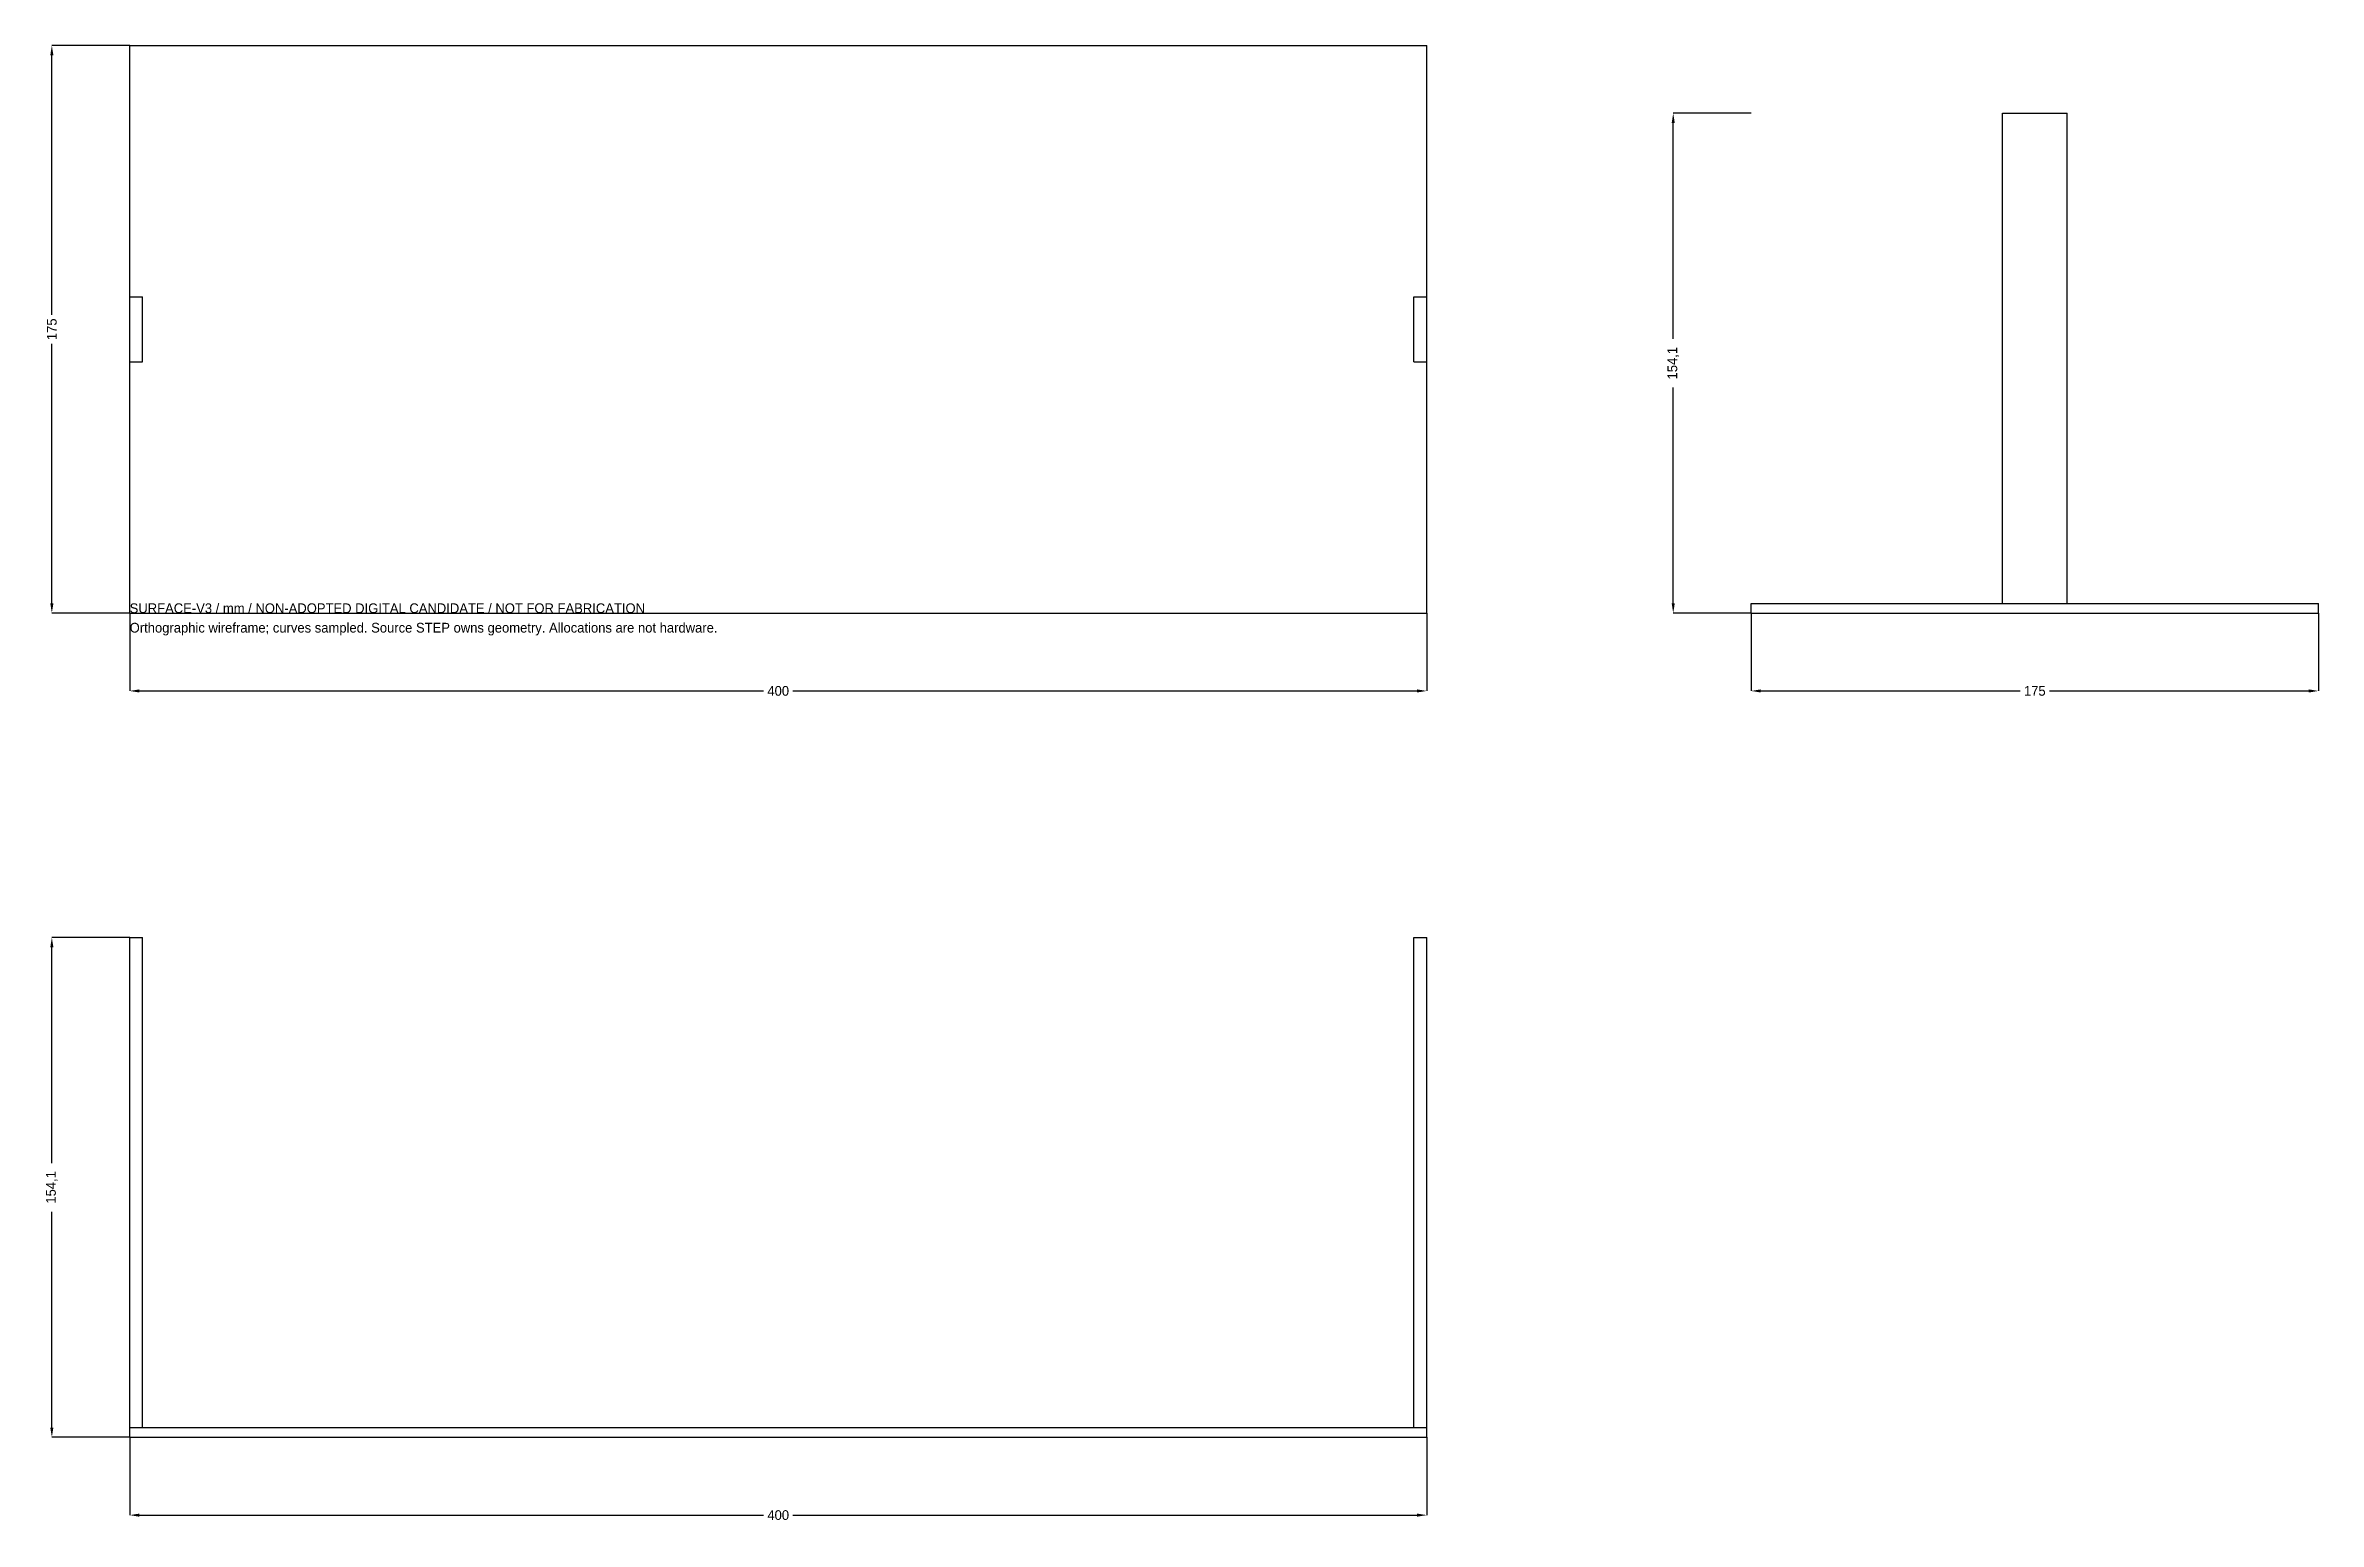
# Model space of a CAD drawing. Header units: millimetres. Extents: x -26 to 675, y -280 to 175.
import ezdxf

# ---------------------------------------------------------------- set-up
doc = ezdxf.new("R2010")
doc.units = ezdxf.units.MM
for name, color, linetype in [('DIMENSIONS', 7, 'Continuous'), ('NOTES', 7, 'Continuous'), ('XY', 7, 'Continuous'), ('XZ', 7, 'Continuous'), ('YZ', 7, 'Continuous')]:
    doc.layers.add(name, color=color, linetype=linetype)
doc.dimstyles.get("Standard").update_dxf_attribs({"dimtxt": 2.5, "dimasz": 2.5, "dimexe": 1.25, "dimexo": 0.625, "dimtad": 1, "dimcen": 2.5, "dimazin": 3, "dimtfac": 1, "dimtmove": 0, "dimatfit": 3})

# ---------------------------------------------------------------- blocks, each defined once
blk = doc.blocks.new('_CLOSEDFILLED')
at = {"color": 0, "linetype": 'BYBLOCK'}
blk.add_solid([(-1, 0.16), (0, 0), (-1, -0.16)], dxfattribs=at)
blk = doc.blocks.new('*D1')
for p, q in [((0, 0), (0, -24)), ((400, 0), (400, -24)), ((3, -24), (195.5, -24)), ((204.5, -24), (397, -24))]:
    blk.add_line(p, q)
at = {"layer": 'Defpoints'}
for p in [(0, 0), (400, 0), (0, -24)]:
    blk.add_point(p, dxfattribs=at)
at = {"layer": 'DIMENSIONS', "xscale": 3, "yscale": 3, "rotation": 180}
blk.add_blockref('_CLOSEDFILLED', (0, -24), dxfattribs=at)
at = {"layer": 'DIMENSIONS', "xscale": 3, "yscale": 3}
blk.add_blockref('_CLOSEDFILLED', (400, -24), dxfattribs=at)
at = {"layer": 'DIMENSIONS', "insert": (200, -24), "char_height": 3, "attachment_point": 5}
blk.add_mtext('400', dxfattribs=at)
blk = doc.blocks.new('*D2')
for p, q in [((0, 175), (-24, 175)), ((-24, 92), (-24, 172)), ((-24, 3), (-24, 83)), ((0, 0), (-24, 0))]:
    blk.add_line(p, q)
at = {"layer": 'Defpoints'}
for p in [(0, 175), (-24, 0), (0, 0)]:
    blk.add_point(p, dxfattribs=at)
at = {"layer": 'DIMENSIONS', "xscale": 3, "yscale": 3}
for p, rotation in [((-24, 175), 90), ((-24, 0), 270)]:
    blk.add_blockref('_CLOSEDFILLED', p, dxfattribs=dict(at, rotation=rotation))
at = {"layer": 'DIMENSIONS', "insert": (-24, 87.5), "char_height": 3, "attachment_point": 5, "rotation": 90}
blk.add_mtext('175', dxfattribs=at)
blk = doc.blocks.new('*D3')
for p, q in [((0, -254.1), (0, -278.1)), ((400, -254.1), (400, -278.1)), ((3, -278.1), (195.5, -278.1)), ((204.5, -278.1), (397, -278.1))]:
    blk.add_line(p, q)
at = {"layer": 'Defpoints'}
for p in [(0, -254.1), (400, -254.1), (0, -278.1)]:
    blk.add_point(p, dxfattribs=at)
at = {"layer": 'DIMENSIONS', "xscale": 3, "yscale": 3, "rotation": 180}
blk.add_blockref('_CLOSEDFILLED', (0, -278.1), dxfattribs=at)
at = {"layer": 'DIMENSIONS', "xscale": 3, "yscale": 3}
blk.add_blockref('_CLOSEDFILLED', (400, -278.1), dxfattribs=at)
at = {"layer": 'DIMENSIONS', "insert": (200, -278.1), "char_height": 3, "attachment_point": 5}
blk.add_mtext('400', dxfattribs=at)
blk = doc.blocks.new('*D4')
for p, q in [((0, -100), (-24, -100)), ((-24, -169.55), (-24, -103)), ((-24, -251.1), (-24, -184.55)), ((0, -254.1), (-24, -254.1))]:
    blk.add_line(p, q)
at = {"layer": 'Defpoints'}
for p in [(0, -100), (-24, -254.1), (0, -254.1)]:
    blk.add_point(p, dxfattribs=at)
at = {"layer": 'DIMENSIONS', "xscale": 3, "yscale": 3}
for p, rotation in [((-24, -100), 90), ((-24, -254.1), 270)]:
    blk.add_blockref('_CLOSEDFILLED', p, dxfattribs=dict(at, rotation=rotation))
at = {"layer": 'DIMENSIONS', "insert": (-24, -177.05), "char_height": 3, "attachment_point": 5, "rotation": 90}
blk.add_mtext('154,1', dxfattribs=at)
blk = doc.blocks.new('*D5')
for p, q in [((500, 0), (500, -24)), ((675, 0), (675, -24)), ((503, -24), (583, -24)), ((592, -24), (672, -24))]:
    blk.add_line(p, q)
at = {"layer": 'Defpoints'}
for p in [(500, 0), (675, 0), (500, -24)]:
    blk.add_point(p, dxfattribs=at)
at = {"layer": 'DIMENSIONS', "xscale": 3, "yscale": 3, "rotation": 180}
blk.add_blockref('_CLOSEDFILLED', (500, -24), dxfattribs=at)
at = {"layer": 'DIMENSIONS', "xscale": 3, "yscale": 3}
blk.add_blockref('_CLOSEDFILLED', (675, -24), dxfattribs=at)
at = {"layer": 'DIMENSIONS', "insert": (587.5, -24), "char_height": 3, "attachment_point": 5}
blk.add_mtext('175', dxfattribs=at)
blk = doc.blocks.new('*D6')
for p, q in [((500, 154.1), (476, 154.1)), ((476, 84.55), (476, 151.1)), ((476, 3), (476, 69.55)), ((500, 0), (476, 0))]:
    blk.add_line(p, q)
at = {"layer": 'Defpoints'}
for p in [(500, 154.1), (476, 0), (500, 0)]:
    blk.add_point(p, dxfattribs=at)
at = {"layer": 'DIMENSIONS', "xscale": 3, "yscale": 3}
for p, rotation in [((476, 154.1), 90), ((476, 0), 270)]:
    blk.add_blockref('_CLOSEDFILLED', p, dxfattribs=dict(at, rotation=rotation))
at = {"layer": 'DIMENSIONS', "insert": (476, 77.05), "char_height": 3, "attachment_point": 5, "rotation": 90}
blk.add_mtext('154,1', dxfattribs=at)

msp = doc.modelspace()

# ---------------------------------------------------------------- linework, layer by layer
at = {"layer": 'XY'}
for points in [[(0, 0), (0, 175)], [(0, 97.5), (0, 175)], [(0, 175), (400, 175)], [(0, 175), (400, 175)], [(400, 97.5), (400, 175)], [(400, 0), (400, 175)], [(0, 77.5), (0, 97.5)], [(0, 97.5), (4, 97.5)], [(0, 97.5), (4, 97.5)], [(4, 77.5), (4, 97.5)], [(4, 77.5), (4, 97.5)], [(396, 97.5), (400, 97.5)], [(396, 77.5), (396, 97.5)], [(396, 97.5), (400, 97.5)], [(396, 77.5), (396, 97.5)], [(400, 77.5), (400, 97.5)], [(0, 0), (0, 77.5)], [(0, 77.5), (4, 77.5)], [(0, 77.5), (4, 77.5)], [(396, 77.5), (400, 77.5)], [(396, 77.5), (400, 77.5)], [(400, 0), (400, 77.5)], [(0, 0), (400, 0)], [(0, 0), (400, 0)]]:
    msp.add_lwpolyline(points, dxfattribs=at)
at = {"layer": 'XZ'}
for points in [[(0, -251.1), (0, -100)], [(0, -251.1), (0, -100)], [(0, -100), (4, -100)], [(0, -100), (4, -100)], [(4, -251.1), (4, -100)], [(4, -251.1), (4, -100)], [(396, -100), (400, -100)], [(396, -251.1), (396, -100)], [(396, -251.1), (396, -100)], [(396, -100), (400, -100)], [(400, -251.1), (400, -100)], [(400, -251.1), (400, -100)], [(0, -254.1), (0, -251.1)], [(0, -254.1), (0, -251.1)], [(0, -251.1), (400, -251.1)], [(0, -251.1), (4, -251.1)], [(0, -251.1), (4, -251.1)], [(0, -251.1), (400, -251.1)], [(396, -251.1), (400, -251.1)], [(396, -251.1), (400, -251.1)], [(400, -254.1), (400, -251.1)], [(400, -254.1), (400, -251.1)], [(0, -254.1), (400, -254.1)], [(0, -254.1), (400, -254.1)]]:
    msp.add_lwpolyline(points, dxfattribs=at)
at = {"layer": 'YZ'}
for points in [[(577.5, 154.1), (597.5, 154.1)], [(577.5, 3), (577.5, 154.1)], [(577.5, 154.1), (597.5, 154.1)], [(577.5, 3), (577.5, 154.1)], [(577.5, 3), (577.5, 154.1)], [(577.5, 154.1), (597.5, 154.1)], [(577.5, 3), (577.5, 154.1)], [(577.5, 154.1), (597.5, 154.1)], [(597.5, 3), (597.5, 154.1)], [(597.5, 3), (597.5, 154.1)], [(597.5, 3), (597.5, 154.1)], [(597.5, 3), (597.5, 154.1)], [(500, 0), (500, 3)], [(500, 3), (577.5, 3)], [(500, 0), (500, 3)], [(500, 3), (577.5, 3)], [(500, 0), (675, 0)], [(500, 0), (675, 0)], [(577.5, 3), (597.5, 3)], [(577.5, 3), (597.5, 3)], [(597.5, 3), (675, 3)], [(597.5, 3), (675, 3)], [(675, 0), (675, 3)], [(675, 0), (675, 3)]]:
    msp.add_lwpolyline(points, dxfattribs=at)

# ---------------------------------------------------------------- texts
at = {"layer": 'NOTES'}
for s, p in [('SURFACE-V3 / mm / NON-ADOPTED DIGITAL CANDIDATE / NOT FOR FABRICATION', (0, 0)), ('Orthographic wireframe; curves sampled. Source STEP owns geometry. Allocations are not hardware.', (0, -6))]:
    msp.add_text(s, height=3, dxfattribs=at).set_placement(p)

# ---------------------------------------------------------------- dimensions: what is measured, and where the dimension line sits
at = {"layer": 'DIMENSIONS'}
for base, p1, p2, picture, middle in [((-24, 0), (0, 0), (0, 175), '*D2', (-24, 87.5)), ((476, 0), (500, 0), (500, 154.1), '*D6', (476, 77.05)), ((-24, -254.1), (0, -254.1), (0, -100), '*D4', (-24, -177.05))]:
    dim = msp.add_linear_dim(base=base, p1=p1, p2=p2, angle=90, dimstyle='Standard', override={"dimtxt": 3, "dimasz": 3, "dimdec": 3}, dxfattribs=at)
    dim.commit()
    dim.dimension.update_dxf_attribs({"geometry": picture, "text_midpoint": middle})
for base, p1, p2, picture, middle in [((0, -24), (0, 0), (400, 0), '*D1', (200, -24)), ((500, -24), (500, 0), (675, 0), '*D5', (587.5, -24)), ((0, -278.1), (0, -254.1), (400, -254.1), '*D3', (200, -278.1))]:
    dim = msp.add_linear_dim(base=base, p1=p1, p2=p2, dimstyle='Standard', override={"dimtxt": 3, "dimasz": 3, "dimdec": 3}, dxfattribs=at)
    dim.commit()
    dim.dimension.update_dxf_attribs({"geometry": picture, "text_midpoint": middle})

doc.saveas('drawing.dxf')
